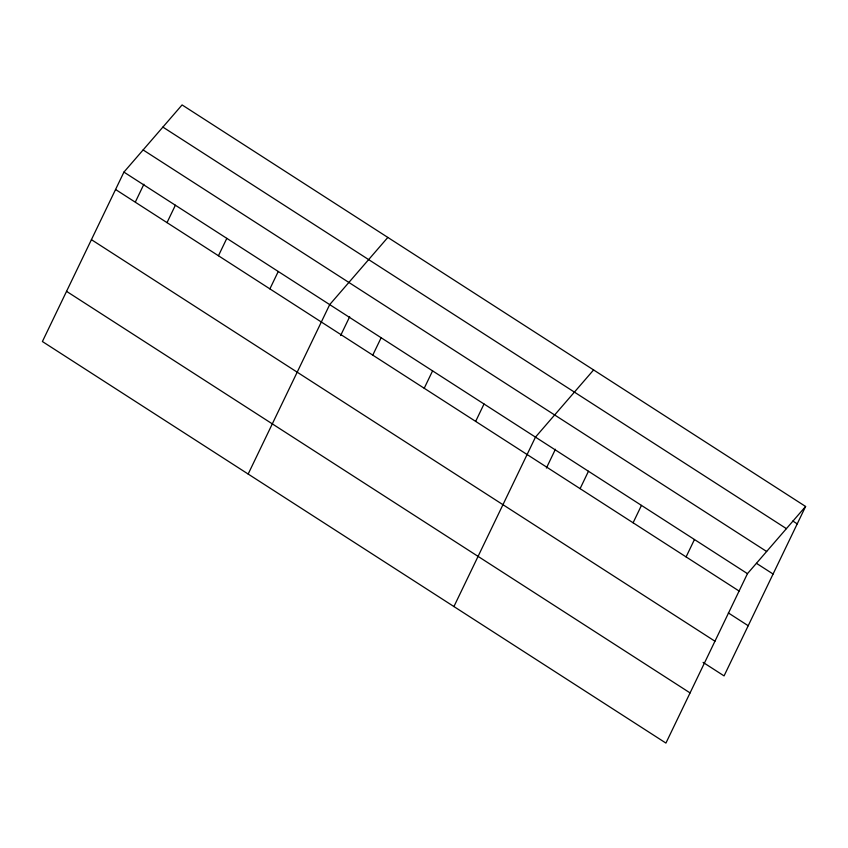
<?xml version="1.0" encoding="UTF-8"?>
<svg xmlns="http://www.w3.org/2000/svg" width="848" height="848" viewBox="0 0 848 848"><rect width="100%" height="100%" fill="white"/><g stroke="black" fill="none" stroke-linecap="round" stroke-linejoin="round"><path stroke-width="1.27" d="M123.935 172.102L42.4 341.532L665.924 743.081L747.459 573.651L805.6 506.468L182.076 104.919L123.935 172.102L747.459 573.651M135.426 201.856L143.906 184.228M167.014 222.621L175.377 205.237M218.455 255.746L226.819 238.362M269.887 288.882L278.261 271.487M248.167 474.043L329.702 304.612L387.833 237.429M340.62 335.543L349.673 316.739M372.77 355.132L381.144 337.748M424.212 388.267L432.586 370.873M475.654 421.392L484.028 403.998M453.924 606.553L535.47 437.133L593.6 369.94M546.388 468.054L555.429 449.249M580.096 488.649L588.459 471.265M633.096 522.781L641.459 505.397M686.096 556.913L694.459 539.519M805.6 506.468L724.065 675.898L703.087 662.383M792.816 521.022L797.226 523.863M162.89 127.094L786.414 528.643M143.121 149.937L766.645 551.486M756.522 563.369L773.09 574.032M115.572 189.496L739.096 591.045M728.337 612.924L748.212 625.729M91.425 239.666L714.949 641.215M66.547 291.352L690.071 692.911"/></g></svg>
